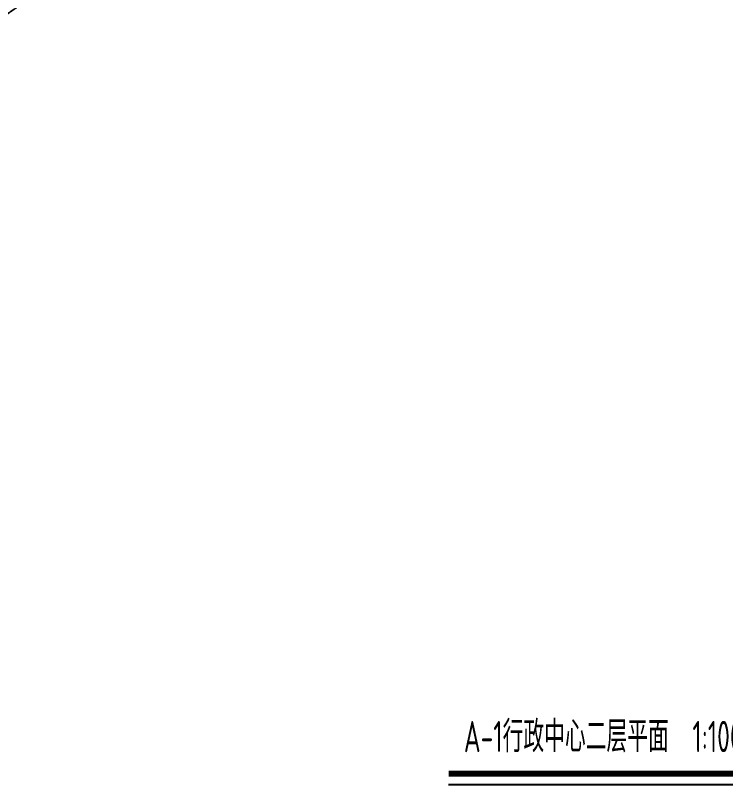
# Model space of a CAD drawing. Header units: millimetres. Extents: x 0 to 12095980, y -6694179 to 0.
# Drawn here: x 11614316 to 11648439, y -6497421 to -6460484 of the extents above; entities that cross this region are included whole.
import ezdxf

# ---------------------------------------------------------------- set-up
doc = ezdxf.new("R2010")
doc.units = ezdxf.units.MM
doc.header["$LTSCALE"] = 10
doc.linetypes.add('A1-RG-AXIS$0$CENTER', pattern=[50.8, 31.75, -6.35, 6.35, -6.35])
doc.linetypes.add('A1-RI-F2$0$HIDDEN2', pattern=[0.1875, 0.125, -0.0625])
for name, color, linetype in [('A1-RD-2F$0$A-GLAZ', 140, 'Continuous'), ('A1-RD-2F$0$A-louban', 5, 'Continuous'), ('A1-RI-F2$0$A-FUZHUXIAN', 55, 'A1-RI-F2$0$HIDDEN2'), ('A1-RI-F2$0$A-TEXT', 4, 'Continuous'), ('A1-RI-F2$0$A-TEXT1', 4, 'Continuous')]:
    doc.layers.add(name, color=color, linetype=linetype)
doc.layers.add('A1-RG-AXIS$0$A-GRID', color=1, linetype='A1-RG-AXIS$0$CENTER', lineweight=9)
doc.styles.add('A1-RI-F2$0$ECADI', font='gbeitc.shx', dxfattribs={"width": 0.7, "bigfont": 'gbcbig.shx'})
doc.styles.add('A1-RI-F2$0$XD2008', font='xd-hzs.shx', dxfattribs={"width": 0.7, "bigfont": 'xd-hztxt.shx'})

# ---------------------------------------------------------------- blocks, each defined once
blk = doc.blocks.new('A1-RD-2F')
at = {"layer": 'A1-RD-2F$0$A-GLAZ', "ltscale": 0.25}
for radius, start, end in [(292800, 108.984813, 127.828852), (292500, 108.926088, 127.887577), (292500, 108.926088, 127.887577)]:
    blk.add_arc((11778729.3, -6694180.2), radius, start, end, dxfattribs=at)
at = {"layer": 'A1-RD-2F$0$A-louban'}
blk.add_lwpolyline([(11592585.5, -6454466.4), (11599153.7, -6462913.2, -0.0824084), (11683476.3, -6417307.1)], format="xyb", dxfattribs=at)
blk = doc.blocks.new('A1-RG-AXIS')
at = {"layer": 'A1-RG-AXIS$0$A-GRID', "ltscale": 0.05}
for points in [[(11690526.8, -6414141.5, 0.1045274), (11584753.6, -6473784.9)], [(11691982.8, -6418505.6, 0.1046378), (11587756.3, -6477270.1)]]:
    blk.add_lwpolyline(points, format="xyb", dxfattribs=at)
at = {"layer": 'A1-RG-AXIS$0$A-GRID', "linetype": 'A1-RG-AXIS$0$CENTER', "ltscale": 0.05}
blk.add_arc((11778731.9, -6694178.6), 308600, 107.574373, 131.323037, dxfattribs=at)
at = {"layer": 'A1-RG-AXIS$0$A-GRID', "ltscale": 0.05}
blk.add_arc((11778731.9, -6694178.6), 301700, 107.53359, 131.336201, dxfattribs=at)
blk = doc.blocks.new('A1-RI-F2')
at = {"layer": 'A1-RI-F2$0$A-FUZHUXIAN', "ltscale": 15}
blk.add_lwpolyline([(11697385.2, -6408952.1, 0.0114998), (11684356.2, -6412994.1), (11685659.5, -6416881.5, 0.0845607), (11599102.5, -6463333.2), (11592167, -6454412), (11594287.7, -6452776.4, 0), (11592699.6, -6450703.6, 0.0170298), (11576443.9, -6463978.8), (11589775.5, -6479462.1, -0.111917), (11700888.4, -6418975.6, -0.111917)], format="xyb", dxfattribs=at)
at = {"layer": 'A1-RI-F2$0$A-TEXT', "const_width": 300}
blk.add_lwpolyline([(11635126.2, -6496895.3), (11655335.9, -6496895.3)], dxfattribs=at)
at = {"layer": 'A1-RI-F2$0$A-TEXT'}
blk.add_lwpolyline([(11635126.2, -6497421.3), (11655300.6, -6497421.3)], dxfattribs=at)
at = {"color": 3, "linetype": 'ByBlock'}
blk.add_blockref('A1-RD-2F', (0, 0), dxfattribs=at)
at = {"linetype": 'ByBlock'}
blk.add_blockref('A1-RG-AXIS', (0, 0), dxfattribs=at)
at = {"layer": 'A1-RI-F2$0$A-TEXT', "style": 'A1-RI-F2$0$XD2008', "width": 0.7}
blk.add_text('A-1行政中心二层平面  1:100', height=1500, rotation=0, dxfattribs=at).set_placement((11635863.6, -6495862.7))
at = {"layer": 'A1-RI-F2$0$A-TEXT1', "style": 'A1-RI-F2$0$ECADI', "width": 0.7}
for tag, p in [('（-0.050）', (11749732.1, -6422418.7)), ('（结构标高）', (11757640.8, -6422418.7))]:
    blk.add_attdef(tag, p, '', height=375, dxfattribs=at)

msp = doc.modelspace()

# ---------------------------------------------------------------- block references
msp.add_blockref('A1-RI-F2', (0, 0))

doc.saveas('drawing.dxf')
